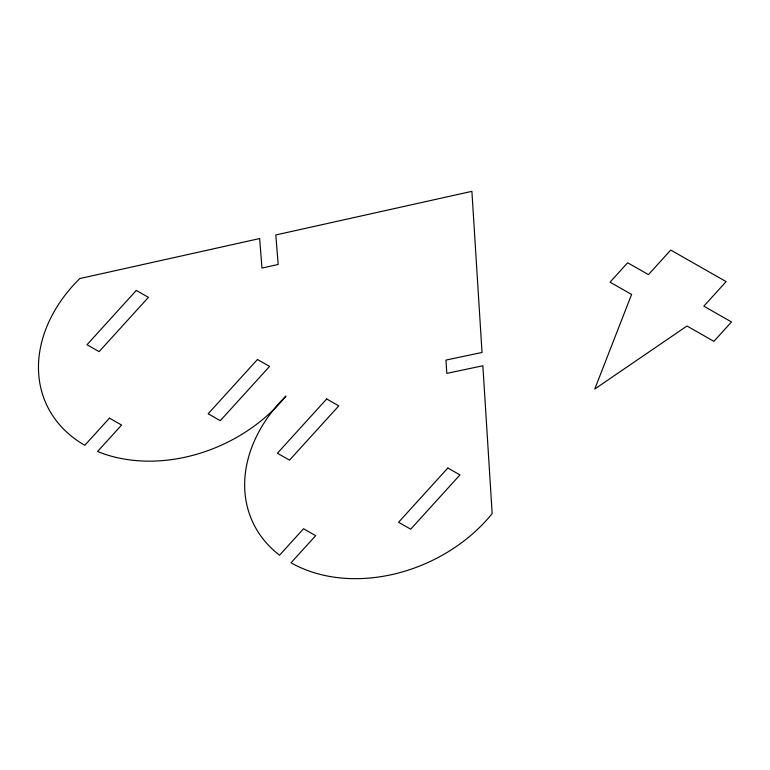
<?xml version="1.0" encoding="UTF-8"?>
<svg xmlns="http://www.w3.org/2000/svg" width="770" height="770" viewBox="0 0 770 770"><rect width="100%" height="100%" fill="white"/><g stroke="black" fill="none" stroke-linecap="round" stroke-linejoin="round"><path stroke-width="1.16" d="M631.602 294.438L594.767 389.023L686.984 325.999L713.896 341.341L731.5 321.947L703.828 306.181L726.129 281.618L670.737 250.058L648.436 274.62L627.646 262.772L610.042 282.157L631.602 294.438M136.29 290.454L87.01 344.729L99.118 351.63L148.408 297.355L136.29 290.454M109.465 418.149L84.825 445.281A143.644 110.524 -25 0 1 79.762 278.576L259.644 238.556L261.983 268.066L278.172 264.466L275.824 234.956L471.894 191.335L482.03 352.458L445.965 360.091L446.802 373.383L482.867 365.76L492.165 513.59A143.644 110.524 -25 0 1 291.031 562.793L315.671 535.66L303.553 528.749L279.548 555.189A143.644 110.524 -25 0 1 285.959 396.078A143.644 110.524 -25 0 1 97.578 451.49L121.583 425.05L109.465 418.149M257.45 359.503L208.16 413.769L220.278 420.68L269.567 366.405L257.45 359.503M326.692 398.956L277.412 453.232L289.53 460.133L338.81 405.867L326.692 398.956M447.851 468.006L398.571 522.281L410.689 529.183L459.969 474.907L447.851 468.006"/></g></svg>
